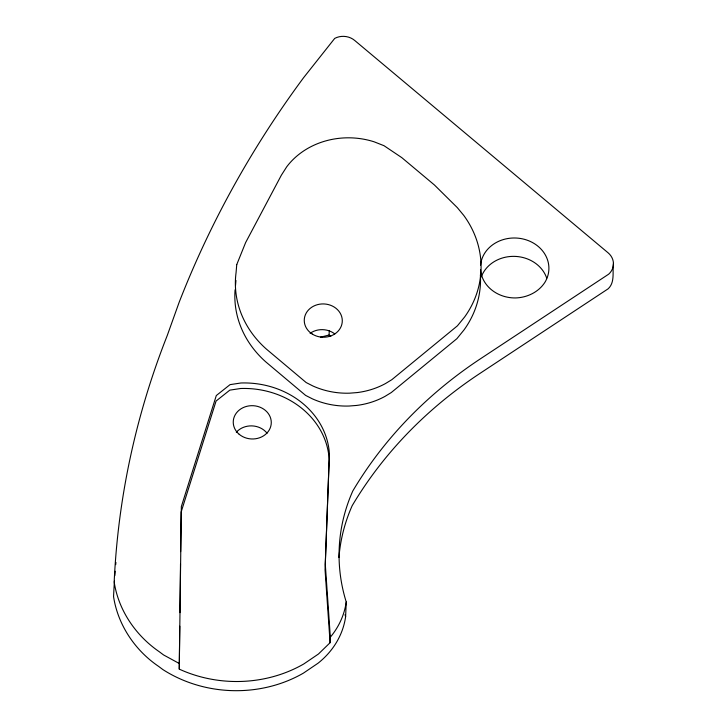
<?xml version="1.0" encoding="UTF-8"?>
<svg xmlns="http://www.w3.org/2000/svg" width="727" height="727" viewBox="0 0 727 727"><rect width="100%" height="100%" fill="white"/><g stroke="black" fill="none" stroke-linecap="round" stroke-linejoin="round"><path stroke-width="1.09" d="M179.26 669.131L181.35 506.574L216.301 395.543L230.05 384.638L240.891 382.993A84.405 73.89 2.4 0 1 329.404 453.948L325.287 564.225L330.331 637.188L330.094 642.695L318.435 654.027L303.759 663.978A123.127 107.796 2.4 0 1 179.26 669.131L179.769 626.201M179.932 612.643L180.505 564.061M180.65 551.629L181.123 512.09L216.073 401.04L229.823 390.135L240.655 388.5A84.405 73.89 2.4 0 1 329.177 459.464L325.051 569.741L330.094 642.695M330.785 336.456L329.086 335.029L329.276 330.621M114.43 581.173A986.912 864.003 2.4 0 0 113.557 596.631C117.874 624.893 135.049 650.438 158.613 666.386L162.957 669.631A123.127 107.796 2.4 0 0 303.368 673.157L318.053 663.206A86.94 76.108 2.4 0 0 345.625 616.687L346.234 601.992A202.906 177.633 2.4 0 1 352.777 491.016A454.339 397.751 2.4 0 1 480.456 358.784L608.735 274.134A17.248 15.094 2.4 0 0 608.054 252.778L354.622 40.394A16.439 14.395 2.4 0 0 334.72 38.395L303.613 77.662A1173.869 1027.678 2.4 0 0 179.187 302.196L167.246 335.529A986.912 864.003 2.4 0 0 114.175 581.936C118.41 610.28 135.804 635.607 159.222 651.701L163.566 654.945L179.496 663.624M613.443 263.383C612.288 271.798 615.206 282.34 608.117 288.828L479.847 373.478A454.339 397.751 2.4 0 0 352.168 505.71A202.906 177.633 2.4 0 0 338.936 557.5M235.521 285.466L235.948 280.458M320.443 337.201L329.086 335.029M346.234 601.992A86.94 76.108 2.4 0 1 330.331 637.188M235.075 289.773A105.788 92.611 2.4 0 0 265.764 361.864L305.622 395.406L312.392 398.85A73.609 64.449 2.4 0 0 349.142 406.029L356.693 405.43A73.609 64.449 2.4 0 0 384.937 396.424L391.29 392.535L456.883 338.682L464.071 329.849A108.032 94.574 2.4 0 0 480.383 274.851M114.811 575.657A986.912 864.003 2.4 0 1 115.157 571.249M115.711 564.634A986.912 864.003 2.4 0 1 115.911 562.434M345.625 616.687A202.906 177.633 2.4 0 1 345.007 614.651M236.311 432.265A19.02 16.648 2.4 0 1 267.073 433.228M310.093 333.329A19.02 16.648 2.4 0 1 334.793 333.929M480.565 265.119A34.233 29.971 2.4 0 1 524.458 239.337A34.233 29.971 2.4 0 1 544.787 282.521C538.407 292.245 527.075 297.579 515.634 297.943A34.233 29.971 2.4 0 1 480.52 269.581M481.292 276.914A34.233 29.971 2.4 0 1 514.225 256.367A34.233 29.971 2.4 0 1 546.704 278.096M236.748 264.601L236.066 272.607A105.788 92.611 2.4 0 0 266.3 349.015L306.167 382.547L312.928 385.992A73.609 64.449 2.4 0 0 349.678 393.171L357.23 392.571A73.609 64.449 2.4 0 0 385.474 383.565L391.835 379.685L457.419 325.823L464.617 316.999A108.032 94.574 2.4 0 0 463.79 215.456L457.292 207.595L434.419 184.976L401.777 157.623L384.029 145.709L374.087 141.792A74.708 65.403 2.4 0 0 286.765 166.737L281.34 175.234L245.617 242.591L236.748 264.601M239.192 434.301A19.02 16.648 2.4 0 0 270.762 426.367A19.02 16.648 2.4 0 0 246.826 406.32A19.02 16.648 2.4 0 0 239.192 434.301M312.247 334.038A19.02 16.648 2.4 0 0 342.208 322.343A19.02 16.648 2.4 0 0 315.382 305.349A19.02 16.648 2.4 0 0 312.247 334.038"/></g></svg>
